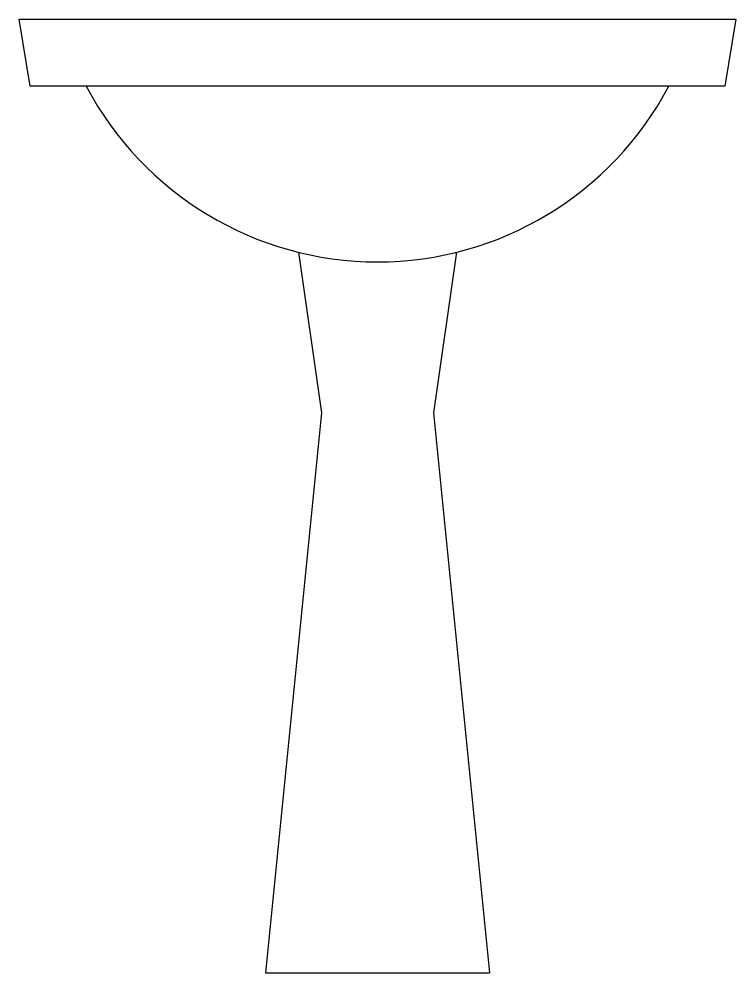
# Model space of a CAD drawing. Extents: x -0.32 to 0.32, y 0 to 0.852.
import ezdxf

# ---------------------------------------------------------------- set-up
doc = ezdxf.new("R2010")
doc.units = 0
doc.layers.add('SN', color=7, linetype='CONTINUOUS')

msp = doc.modelspace()

# ---------------------------------------------------------------- linework, layer by layer
at = {"layer": 'SN', "color": 0}
for p, q in [((-0.07048, 0.64338), (-0.05, 0.5)), ((0.07048, 0.64338), (0.05, 0.5)), ((-0.05, 0.5), (-0.1, 0)), ((0.05, 0.5), (0.1, 0)), ((-0.1, 0), (0.1, 0))]:
    msp.add_line(p, q, dxfattribs=at)
msp.add_lwpolyline([(-0.32, 0.85156), (0.32, 0.85156), (0.31, 0.79156), (-0.31, 0.79156)], close=True, dxfattribs=at)
msp.add_arc((0, 0.92881), 0.294, 207.82883, 332.17117, dxfattribs=at)

doc.saveas('drawing.dxf')
